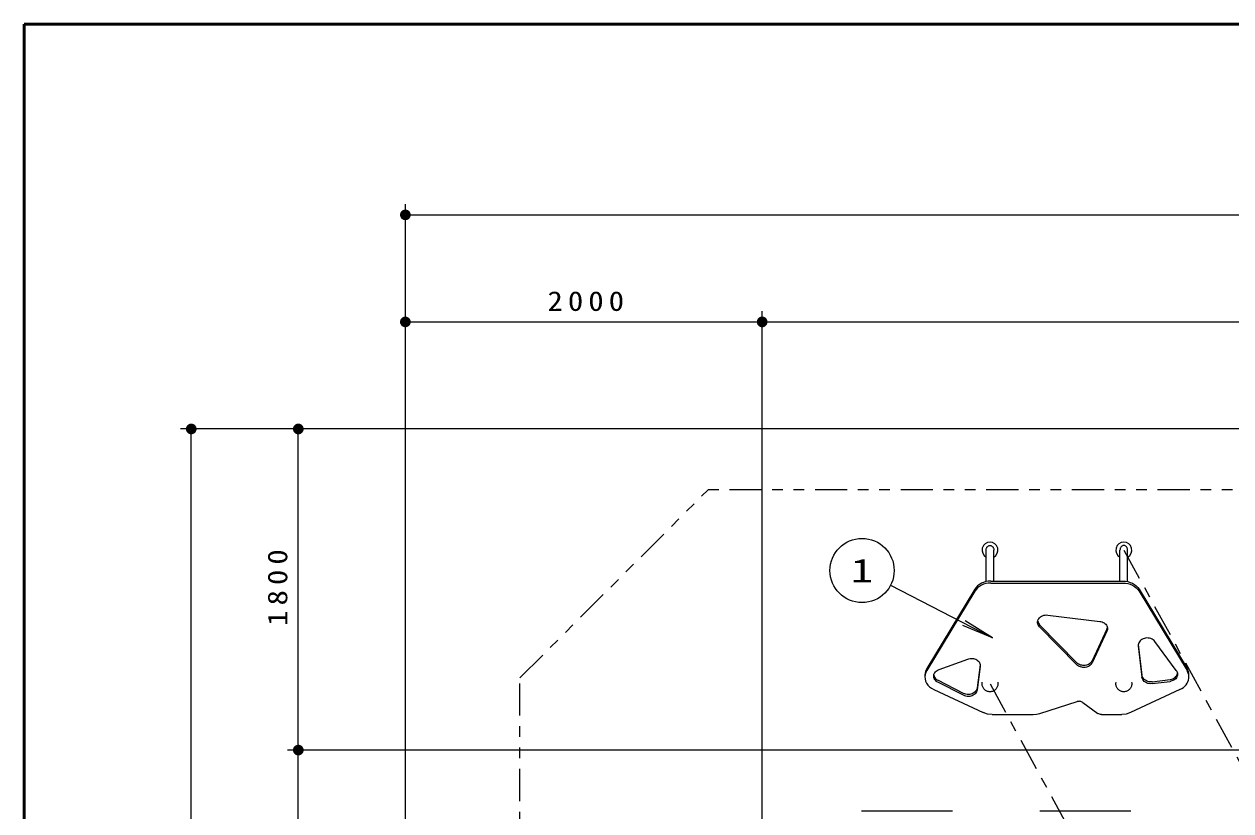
# Model space of a CAD drawing. Units: millimetres on the paper, scale 1:60. Extents: x -385 to 0, y -594 to 267.
# Drawn here: x -385 to -272.3, y 193.5 to 267 of the extents above; entities that cross this region are included whole.
import ezdxf
from ezdxf.enums import TextEntityAlignment as Align

# ---------------------------------------------------------------- set-up
doc = ezdxf.new("R2010")
doc.units = ezdxf.units.MM
for name, pattern in [('USER1', [4.5, 2.5, -2]), ('USER2', [6, 3, -1, 1, -1]), ('USER3', [8, 3, -1, 1, -1, 1, -1])]:
    doc.linetypes.add(name, pattern=pattern)
doc.layers.add('LY_1', color=7, linetype='Continuous', lineweight=25)
doc.styles.add('ＭＳ ゴシック', font='')
doc.styles.get('ＭＳ ゴシック').set_extended_font_data('MS Gothic')

# ---------------------------------------------------------------- blocks, each defined once
blk = doc.blocks.new('filled_dot')
at = {"color": 0, "linetype": 'Continuous', "lineweight": -2, "const_width": 1.25}
blk.add_lwpolyline([(-0.625, 0, 1), (0.625, 0, 1)], format="xyb", close=True, dxfattribs=at)

msp = doc.modelspace()

# ---------------------------------------------------------------- linework, layer by layer
at = {"layer": 'LY_1', "lineweight": 50}
for p, q in [((-385, 267), (-385, 0)), ((0, 267), (-385, 267))]:
    msp.add_line(p, q, dxfattribs=at)
at = {"layer": 'LY_1', "lineweight": 13}
for p, q in [((-349.387, 152.708), (-349.387, 250.182)), ((-349.387, 249.182), (-138.045, 249.182)), ((-316.054, 140.055), (-316.054, 240.182)), ((-349.387, 239.182), (-316.054, 239.182)), ((-316.054, 239.182), (-171.378, 239.182)), ((-247.438, 229.182), (-370.387, 229.182)), ((-369.387, 40.452), (-369.387, 229.182)), ((-359.387, 199.182), (-359.387, 229.182)), ((-304.058, 214.58), (-294.545, 209.667)), ((-294.545, 209.667), (-297.08, 211.271)), ((-294.545, 209.667), (-297.32, 210.806)), ((-234.961, 199.182), (-360.387, 199.182)), ((-359.387, 70.452), (-359.387, 199.182))]:
    msp.add_line(p, q, dxfattribs=at)
at = {"layer": 'LY_1', "linetype": 'USER3'}
for p, q in [((-338.678, 205.931), (-321.104, 223.505)), ((-252.115, 223.505), (-321.104, 223.505)), ((-338.678, 162.417), (-338.678, 205.931))]:
    msp.add_line(p, q, dxfattribs=at)
at = {"layer": 'LY_1'}
for p, q in [((-295.126, 214.924), (-295.126, 217.872)), ((-294.414, 214.969), (-294.414, 217.872)), ((-282.626, 214.969), (-282.626, 217.872)), ((-281.914, 214.924), (-281.914, 217.872)), ((-296.192, 214.211), (-300.679, 206.812)), ((-294.699, 214.969), (-282.341, 214.969)), ((-294.699, 214.788), (-282.341, 214.788)), ((-280.848, 214.211), (-276.361, 206.812)), ((-296.192, 214.03), (-300.679, 206.631)), ((-280.848, 214.03), (-276.361, 206.631)), ((-286.655, 207.34), (-290.136, 210.873)), ((-289.366, 211.795), (-284.509, 211.207)), ((-286.655, 207.158), (-290.136, 210.691)), ((-283.852, 210.47), (-285.228, 207.524)), ((-283.852, 210.288), (-285.228, 207.343)), ((-280.917, 208.908), (-280.576, 205.997)), ((-280.914, 209.061), (-280.576, 206.179)), ((-277.366, 206.63), (-279.376, 209.328)), ((-299.526, 206.721), (-296.843, 207.69)), ((-295.681, 207.156), (-295.97, 204.985)), ((-295.679, 206.992), (-295.97, 204.803)), ((-300.853, 206.205), (-300.853, 206.023)), ((-297.239, 204.479), (-299.631, 205.699)), ((-297.239, 204.298), (-299.631, 205.517)), ((-279.619, 205.57), (-277.949, 205.782)), ((-279.619, 205.388), (-277.949, 205.6)), ((-276.187, 206.023), (-276.187, 206.205)), ((-300.013, 204.838), (-295.404, 202.68)), ((-277.026, 204.838), (-281.636, 202.68)), ((-290.119, 202.593), (-286.615, 203.711)), ((-286.101, 203.635), (-284.69, 202.604)), ((-294.577, 202.5), (-290.724, 202.5)), ((-284.357, 202.5), (-282.462, 202.5)), ((-306.788, 193.505), (-298.268, 193.505)), ((-290.121, 193.505), (-281.601, 193.505))]:
    msp.add_line(p, q, dxfattribs=at)
at = {"layer": 'LY_1', "linetype": 'USER2', "lineweight": 13}
for p, q in [((-282.27, 217.872), (-260.861, 178.695)), ((-294.77, 205.372), (-273.361, 166.195))]:
    msp.add_line(p, q, dxfattribs=at)
at = {"layer": 'LY_1'}
for points in [[(-295.126, 217.872), (-295.123, 217.928), (-295.114, 217.984), (-295.099, 218.038), (-295.078, 218.089), (-295.052, 218.136), (-295.021, 218.179), (-294.986, 218.216), (-294.948, 218.248), (-294.906, 218.273), (-294.862, 218.291), (-294.816, 218.302), (-294.77, 218.306), (-294.723, 218.302), (-294.678, 218.291), (-294.634, 218.273), (-294.592, 218.248), (-294.553, 218.216), (-294.518, 218.179), (-294.488, 218.136), (-294.462, 218.089), (-294.441, 218.038), (-294.426, 217.984), (-294.417, 217.928), (-294.414, 217.872)], [(-281.914, 217.872), (-281.917, 217.928), (-281.926, 217.984), (-281.941, 218.038), (-281.962, 218.089), (-281.988, 218.136), (-282.018, 218.179), (-282.053, 218.216), (-282.092, 218.248), (-282.134, 218.273), (-282.178, 218.291), (-282.223, 218.302), (-282.27, 218.306), (-282.316, 218.302), (-282.362, 218.291), (-282.406, 218.273), (-282.448, 218.248), (-282.486, 218.216), (-282.521, 218.179), (-282.552, 218.136), (-282.578, 218.089), (-282.599, 218.038), (-282.614, 217.984), (-282.623, 217.928), (-282.626, 217.872)], [(-294.699, 214.969), (-294.929, 214.956), (-295.155, 214.917), (-295.373, 214.853), (-295.577, 214.764), (-295.764, 214.654), (-295.931, 214.523), (-296.075, 214.375), (-296.192, 214.211)], [(-294.699, 214.788), (-294.929, 214.775), (-295.155, 214.735), (-295.373, 214.671), (-295.577, 214.583), (-295.764, 214.472), (-295.931, 214.341), (-296.075, 214.193), (-296.192, 214.03)], [(-282.341, 214.969), (-282.11, 214.956), (-281.884, 214.917), (-281.667, 214.853), (-281.463, 214.764), (-281.275, 214.654), (-281.108, 214.523), (-280.965, 214.375), (-280.848, 214.211)], [(-282.341, 214.788), (-282.11, 214.775), (-281.884, 214.735), (-281.667, 214.671), (-281.463, 214.583), (-281.275, 214.472), (-281.108, 214.341), (-280.965, 214.193), (-280.848, 214.03)], [(-290.136, 210.691), (-290.207, 210.775), (-290.262, 210.867), (-290.299, 210.965), (-290.318, 211.066), (-290.319, 211.168), (-290.301, 211.269), (-290.265, 211.367), (-290.211, 211.459), (-290.141, 211.543), (-290.057, 211.619), (-289.96, 211.683), (-289.852, 211.734), (-289.736, 211.772), (-289.614, 211.795), (-289.49, 211.803), (-289.366, 211.795)], [(-290.313, 211.211), (-290.253, 211.032), (-290.136, 210.873)], [(-284.509, 211.207), (-284.401, 211.188), (-284.298, 211.158), (-284.2, 211.116), (-284.11, 211.065), (-284.029, 211.004), (-283.958, 210.935), (-283.899, 210.859), (-283.853, 210.777), (-283.82, 210.691), (-283.802, 210.602), (-283.798, 210.512), (-283.808, 210.422), (-283.826, 210.354), (-283.852, 210.288)], [(-283.852, 210.47), (-283.823, 210.545), (-283.805, 210.623)], [(-279.376, 209.328), (-279.449, 209.411), (-279.535, 209.484), (-279.634, 209.546), (-279.744, 209.595), (-279.86, 209.63), (-279.982, 209.65), (-280.107, 209.655), (-280.23, 209.645), (-280.351, 209.62), (-280.466, 209.581), (-280.572, 209.528), (-280.668, 209.463), (-280.75, 209.387), (-280.818, 209.301), (-280.869, 209.208), (-280.904, 209.11), (-280.919, 209.009), (-280.917, 208.908)], [(-296.843, 207.69), (-296.741, 207.721), (-296.634, 207.74), (-296.526, 207.748), (-296.417, 207.745), (-296.309, 207.729), (-296.205, 207.702), (-296.107, 207.665), (-296.015, 207.617), (-295.931, 207.559), (-295.857, 207.493), (-295.795, 207.42), (-295.744, 207.341), (-295.707, 207.257), (-295.683, 207.17), (-295.674, 207.081), (-295.679, 206.992)], [(-285.228, 207.524), (-285.274, 207.443), (-285.332, 207.367), (-285.402, 207.299), (-285.482, 207.238), (-285.571, 207.186), (-285.668, 207.145), (-285.77, 207.114), (-285.877, 207.094), (-285.985, 207.086), (-286.094, 207.089), (-286.202, 207.105), (-286.306, 207.131), (-286.405, 207.169), (-286.497, 207.216), (-286.581, 207.274), (-286.655, 207.34)], [(-300.679, 206.812), (-300.809, 206.517), (-300.853, 206.205)], [(-300.679, 206.631), (-300.774, 206.439), (-300.832, 206.239), (-300.853, 206.033), (-300.836, 205.827), (-300.781, 205.626), (-300.69, 205.434), (-300.564, 205.255), (-300.407, 205.093), (-300.222, 204.953), (-300.013, 204.838)], [(-299.631, 205.517), (-299.722, 205.571), (-299.804, 205.635), (-299.875, 205.707), (-299.933, 205.787), (-299.977, 205.872), (-300.007, 205.961), (-300.022, 206.052), (-300.021, 206.145), (-300.006, 206.237), (-299.975, 206.326), (-299.93, 206.41), (-299.872, 206.489), (-299.801, 206.561), (-299.718, 206.625), (-299.626, 206.678), (-299.526, 206.721)], [(-285.228, 207.343), (-285.274, 207.261), (-285.332, 207.186), (-285.402, 207.117), (-285.482, 207.056), (-285.571, 207.005), (-285.668, 206.963), (-285.77, 206.932), (-285.877, 206.912), (-285.985, 206.904), (-286.094, 206.908), (-286.202, 206.923), (-286.306, 206.95), (-286.405, 206.987), (-286.497, 207.035), (-286.581, 207.092), (-286.655, 207.158)], [(-277.366, 206.63), (-277.314, 206.549), (-277.276, 206.462), (-277.252, 206.372), (-277.244, 206.28), (-277.25, 206.188), (-277.272, 206.098), (-277.308, 206.011), (-277.359, 205.929), (-277.422, 205.853), (-277.497, 205.784), (-277.583, 205.725), (-277.678, 205.675), (-277.78, 205.637), (-277.887, 205.61), (-277.918, 205.605), (-277.949, 205.6)], [(-277.949, 205.782), (-277.819, 205.807), (-277.696, 205.849), (-277.583, 205.907), (-277.482, 205.979), (-277.396, 206.063), (-277.328, 206.157), (-277.279, 206.259), (-277.251, 206.365)], [(-277.026, 204.838), (-276.86, 204.927), (-276.708, 205.031), (-276.572, 205.15), (-276.454, 205.281), (-276.356, 205.423), (-276.28, 205.573), (-276.226, 205.729), (-276.194, 205.89), (-276.187, 206.053), (-276.203, 206.215), (-276.243, 206.374), (-276.305, 206.529), (-276.332, 206.58), (-276.361, 206.631)], [(-276.19, 206.114), (-276.187, 206.249), (-276.201, 206.384), (-276.231, 206.518), (-276.277, 206.648), (-276.315, 206.731), (-276.361, 206.812)], [(-300.016, 206.188), (-299.991, 206.09), (-299.949, 205.996), (-299.89, 205.908), (-299.816, 205.828), (-299.729, 205.758), (-299.631, 205.699)], [(-279.619, 205.57), (-279.754, 205.562), (-279.889, 205.572), (-280.02, 205.599), (-280.144, 205.644), (-280.258, 205.705), (-280.358, 205.78), (-280.442, 205.868), (-280.507, 205.965), (-280.552, 206.07), (-280.576, 206.179)], [(-279.619, 205.388), (-279.754, 205.38), (-279.889, 205.39), (-280.02, 205.418), (-280.144, 205.463), (-280.258, 205.523), (-280.358, 205.599), (-280.442, 205.686), (-280.507, 205.783), (-280.552, 205.888), (-280.576, 205.997)], [(-295.97, 204.985), (-295.992, 204.888), (-296.03, 204.795), (-296.084, 204.707), (-296.153, 204.627), (-296.236, 204.555), (-296.33, 204.494), (-296.434, 204.445), (-296.545, 204.408), (-296.662, 204.385), (-296.782, 204.376), (-296.902, 204.381), (-297.019, 204.401), (-297.133, 204.433), (-297.239, 204.479)], [(-295.97, 204.803), (-295.992, 204.706), (-296.03, 204.613), (-296.084, 204.525), (-296.153, 204.445), (-296.236, 204.374), (-296.33, 204.313), (-296.434, 204.263), (-296.545, 204.227), (-296.662, 204.204), (-296.782, 204.195), (-296.902, 204.2), (-297.019, 204.219), (-297.133, 204.252), (-297.239, 204.298)], [(-286.101, 203.635), (-286.155, 203.67), (-286.214, 203.698), (-286.278, 203.719), (-286.345, 203.732), (-286.413, 203.739), (-286.482, 203.737), (-286.549, 203.728), (-286.615, 203.711)], [(-294.577, 202.5), (-295.005, 202.546), (-295.404, 202.68)], [(-290.724, 202.5), (-290.416, 202.524), (-290.119, 202.593)], [(-284.357, 202.5), (-284.448, 202.507), (-284.535, 202.527), (-284.617, 202.56), (-284.69, 202.604)], [(-281.636, 202.68), (-282.035, 202.546), (-282.462, 202.5)]]:
    msp.add_lwpolyline(points, dxfattribs=at)
at = {"layer": 'LY_1', "lineweight": 13}
msp.add_circle((-306.723, 215.957), 3, dxfattribs=at)
at = {"layer": 'LY_1', "linetype": 'USER1', "lineweight": 13}
for centre in [(-294.77, 205.372), (-282.27, 205.372)]:
    msp.add_circle(centre, 0.743, dxfattribs=at)
at = {"layer": 'LY_1'}
for centre in [(-294.77, 217.872), (-282.27, 217.872)]:
    msp.add_arc(centre, 0.743, 298.63557, 241.36443, dxfattribs=at)

# ---------------------------------------------------------------- block references
at = {"layer": 'LY_1', "lineweight": 13, "xscale": 0.4, "yscale": 0.4}
for p in [(-349.387, 249.182), (-349.387, 239.182), (-316.054, 239.182)]:
    msp.add_blockref('filled_dot', p, dxfattribs=at)
for p, rotation in [((-316.054, 239.182), 180), ((-369.387, 229.182), 270), ((-359.387, 229.182), 270), ((-359.387, 199.182), 270), ((-359.387, 199.182), 90)]:
    msp.add_blockref('filled_dot', p, dxfattribs=dict(at, rotation=rotation))

# ---------------------------------------------------------------- texts
at = {"layer": 'LY_1', "style": 'ＭＳ ゴシック', "width": 1.4}
msp.add_text('1', height=2.199, dxfattribs=at).set_placement((-306.723, 215.957), align=Align.MIDDLE_CENTER)
at = {"layer": 'LY_1', "insert": (-332.297, 240.182), "char_height": 1.833, "attachment_point": 8, "style": 'ＭＳ ゴシック'}
msp.add_mtext('\\T1.33;\\W1.15;2000', dxfattribs=at)
at = {"layer": 'LY_1', "insert": (-360.387, 214.603), "char_height": 1.833, "attachment_point": 8, "rotation": 90, "style": 'ＭＳ ゴシック'}
msp.add_mtext('\\T1.33;\\W1.15;1800', dxfattribs=at)

doc.saveas('drawing.dxf')
